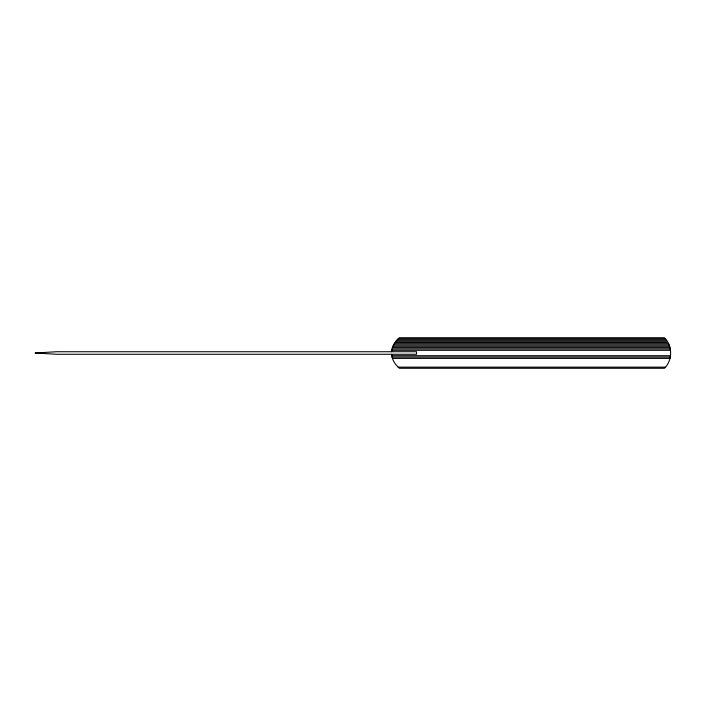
<?xml version="1.0" encoding="UTF-8"?>
<svg xmlns="http://www.w3.org/2000/svg" width="706" height="706" viewBox="0 0 706 706"><rect width="100%" height="100%" fill="white"/><g stroke="black" fill="none" stroke-linecap="round" stroke-linejoin="round"><path stroke-width="1.06" d="M391.592 351.729C391.945 346.187 395.254 341.263 399.375 337.733L664.47 337.733C672.694 345.834 672.694 360.166 664.47 368.267L399.375 368.267C395.272 364.755 391.989 359.866 391.592 354.359M35.3 353L56.692 351.729L416.54 351.729L416.54 354.271L56.692 354.271L35.3 353L41.363 353M398.149 338.854L665.114 338.854M397.01 340.018L665.758 340.018M395.978 341.219L666.349 341.219M395.051 342.445L666.879 342.445M394.222 343.698L668.573 343.698M393.507 344.987L669.147 344.987M392.898 346.284L669.632 346.284M392.404 347.608L670.029 347.608M392.015 348.94L670.329 348.94M391.751 350.291L670.55 350.291M391.751 355.709L670.55 355.709M392.015 357.06L670.329 357.06M392.404 358.392L670.029 358.392M398.149 367.146L665.114 367.146"/></g></svg>
